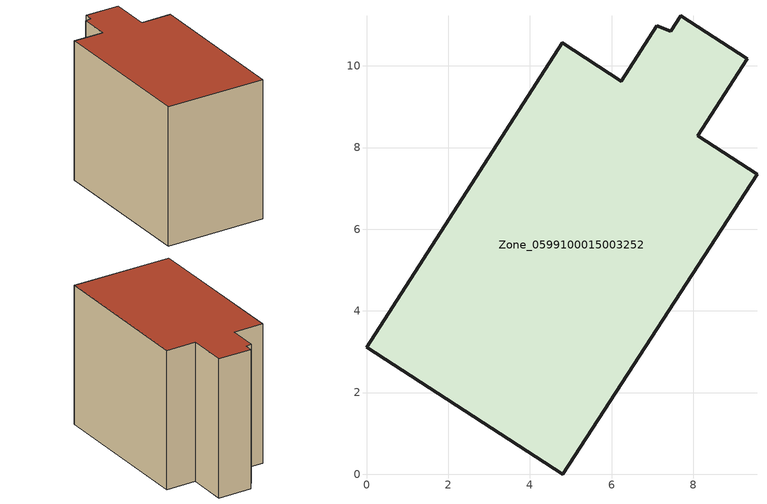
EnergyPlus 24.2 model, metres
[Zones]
Zone_0599100015003252
 floor ground (C_G): 9.56,7.35 4.8,0 0,3.11 4.8,10.56 6.24,9.63 7.11,10.98 7.45,10.85 7.69,11.23 9.32,10.17 8.11,8.29 z0.93
 wall outside (C_F): 8.11,8.29 9.32,10.17 7.69,11.23 7.45,10.85 7.11,10.98 6.24,9.63 4.8,10.56 0,3.11 4.8,0 9.56,7.35 8.11,8.29 z0.93:8.9
 roof outside (C_R): 4.8,0 9.56,7.35 8.11,8.29 9.32,10.17 7.69,11.23 7.45,10.85 7.11,10.98 6.24,9.63 4.8,10.56 0,3.11 z8.9
[BUILDING]
Pand.0599100015003252: North Axis=0; Terrain=City; Loads Convergence Tolerance Value=0.04; Temperature Convergence Tolerance Value=0.4; Solar Distribution=FullExterior; Maximum Number of Warmup Days=25; Minimum Number of Warmup Days=1
[Site:Location]
Rotterdam.The.Hague.AP_ZH_NLD Design_Conditions: Latitude=51.96; Longitude=4.45; Time Zone=1; Elevation=-4.5
[SITE:GROUNDTEMPERATURE:BUILDINGSURFACE]
18, 18, 18, 18, 18, 18, 18, 18, 18, 18, 18, 18
[MATERIAL] Thermal Absorptance=0.9; Solar Absorptance=0.7; Visible Absorptance=0.7
Name | Roughness | Thickness | Conductivity | Density | Specific Heat
G.TC.1975-1991 | MediumSmooth | 0.15 | 0.288461 | 540 | 1210
F.TC.1975-1991 | Rough | 0.3 | 0.230769 | 1920 | 840
R.TC.1975-1991 | MediumRough | 0.2 | 0.153846 | 1500 | 1000
[CONSTRUCTION]
C_G: G.TC.1975-1991
C_F: F.TC.1975-1991
C_R: R.TC.1975-1991
[ZONE]
Zone_0599100015003252: Type=1; Multiplier=1; Ceiling Height=Autocalculate; Volume=Autocalculate; Floor Area=autocalculate; Part of Total Floor Area=Yes
[ZONEINFILTRATION:DESIGNFLOWRATE]
Infil_Zone_0599100015003252: Zone or ZoneList or Space or SpaceList=Zone_0599100015003252; Schedule=AlwaysOn; Design Flow Rate Calculation Method=Flow/Area; Flow Rate per Floor Area=0.003; Constant Term Coefficient=1; Temperature Term Coefficient=0; Velocity Term Coefficient=0; Velocity Squared Term Coefficient=0
[HVACTEMPLATE:ZONE:IDEALLOADSAIRSYSTEM]
Zone_0599100015003252: Maximum Heating Supply Air Temperature=50; Minimum Cooling Supply Air Temperature=13; Maximum Heating Supply Air Humidity Ratio=0.0156; Minimum Cooling Supply Air Humidity Ratio=0.0077; Heating Limit=NoLimit; Cooling Limit=NoLimit; Dehumidification Control Type=ConstantSensibleHeatRatio; Cooling Sensible Heat Ratio=0.7; Dehumidification Setpoint=60; Humidification Control Type=None; Humidification Setpoint=30; Outdoor Air Method=None; Outdoor Air Flow Rate per Person=0.00944; Outdoor Air Flow Rate per Zone Floor Area=0; Outdoor Air Flow Rate per Zone=0; Demand Controlled Ventilation Type=None; Outdoor Air Economizer Type=NoEconomizer; Heat Recovery Type=None; Sensible Heat Recovery Effectiveness=0.7; Latent Heat Recovery Effectiveness=0.65
[ZONECONTROL:THERMOSTAT]
ThermostatControl_Zone_0599100015003252: Zone or ZoneList=Zone_0599100015003252; Control Type Schedule=DualSetpointControlType; Control 1=Thermostat_Zone_0599100015003252; Temperature Difference Between Cutout And Setpoint=0
[THERMOSTATSETPOINT:DUALSETPOINT]
Thermostat_Zone_0599100015003252: Heating Setpoint Temperature Schedule=HeatingSetpoint_Zone_0599100015003252; Cooling Setpoint Temperature Schedule=CoolingSetpoint_Zone_0599100015003252
[SCHEDULE:COMPACT]
HeatingSetpoint_Zone_0599100015003252: Through: 12/31, For: AllDays, Until: 24:00, 21
CoolingSetpoint_Zone_0599100015003252: Through: 12/31, For: AllDays, Until: 24:00, 24
DualSetpointControlType: Through: 12/31, For: AllDays, Until: 24:00, 4
AlwaysOn: Through: 12/31, For: AllDays, Until: 24:00, 1
